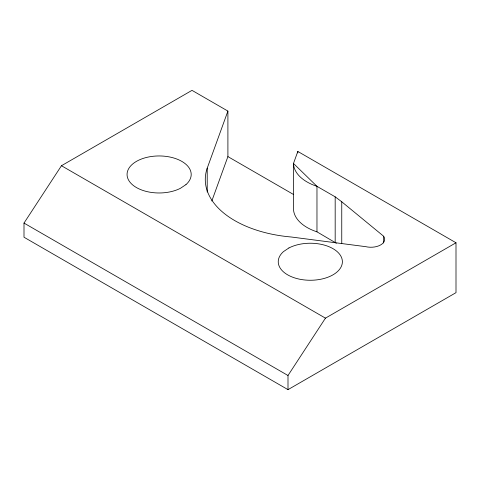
<?xml version="1.0" encoding="UTF-8"?>
<svg xmlns="http://www.w3.org/2000/svg" width="480" height="480" viewBox="0 0 480 480"><rect width="100%" height="100%" fill="white"/><g stroke="black" fill="none" stroke-linecap="round" stroke-linejoin="round"><path stroke-width="0.72" d="M207.222 192.036L207.222 168.162L227.904 111.084L192 90.354L61.452 165.726L24 223.074L24 237.228L288 389.646L456 292.656L456 242.772L297.828 151.452L293.478 163.458L293.478 208.974A46.488 26.838 0 0 0 316.968 231.84L336.372 243.252M211.818 200.994L227.904 156.6L227.904 111.084M288 389.646L288 375.498L325.452 318.144L456 242.772M383.664 242.976L383.664 236.256L341.754 201.786L335.178 196.836L316.968 186.324L293.478 163.458A46.488 26.838 0 0 0 316.968 186.324L316.968 231.84M227.904 156.6L293.292 194.352M61.452 165.726L325.452 318.144M24 223.074L288 375.498M341.754 201.786L341.754 243.57M335.178 196.836L335.178 242.358M297.828 151.452L297.828 152.94M383.664 236.256A13.788 7.962 0 0 1 380.664 244.92A13.788 7.962 0 0 1 365.664 246.654L291.15 236.988A100.638 58.104 0 0 1 207.222 168.162M288.918 247.956L283.464 251.622A32.07 18.516 0 0 0 305.76 280.074A32.07 18.516 0 0 0 341.004 256.38A32.07 18.516 0 0 0 288.918 247.956M185.946 184.62L180.474 188.28A32.07 18.516 0 0 1 128.418 179.796A32.07 18.516 0 0 1 163.74 156.144A32.07 18.516 0 0 1 185.946 184.62"/></g></svg>
